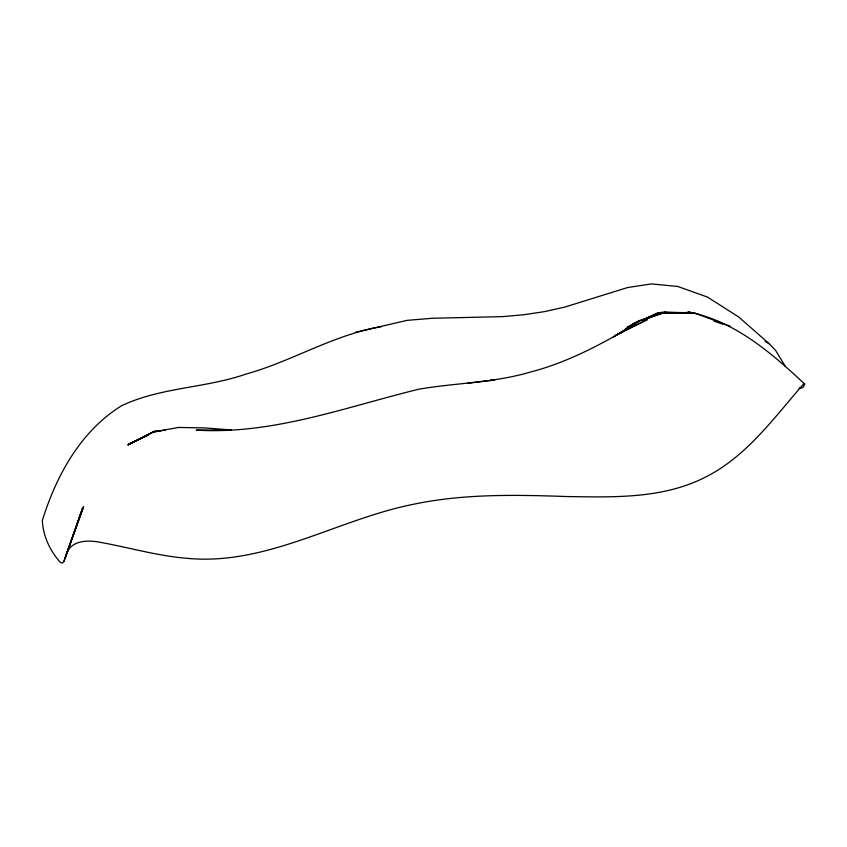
<?xml version="1.0" encoding="UTF-8"?>
<svg xmlns="http://www.w3.org/2000/svg" width="847" height="847" viewBox="0 0 847 847"><rect width="100%" height="100%" fill="white"/><g stroke="black" fill="none" stroke-linecap="round" stroke-linejoin="round"><path stroke-width="1.27" d="M688.24 311.982L690.686 312.85L688.24 311.982C734.317 320.759 771.405 352.85 804.65 384.051L803.507 386.814L801.558 388.064L798.986 388.106M63.917 561.423L82.466 508.348L63.917 561.423L62.498 563.075L60.349 562.397C50.079 550.974 42.975 535.907 42.35 520.45C56.304 475.633 80.634 431.007 121.65 405.713C160.676 387.217 205.207 388.222 245.715 374.162C292.077 361.351 333.75 334.565 381.51 326.656M66.627 553.843L65.113 558.12L83.641 506.495L66.627 553.843C70.746 541.074 85.759 540.09 97.003 541.752C126.701 546.834 155.742 555.632 185.864 558.205C266.286 566.442 337.307 519.232 413.971 504.177C464.272 493.642 515.865 494.786 566.929 496.543C612.307 497.2 660.057 498.904 702.025 478.809C745.159 458.492 772.983 418.937 803.401 384.199L804.65 384.051M623.339 331.601L627.881 326.857L634.858 323.607L627.881 326.857M626.526 329.451L630.232 325.756L639.22 320.621L665.668 312.098L694.678 313.009L730.019 326.169M625.562 330.171L630.232 325.756L634.996 323.713M629.903 326.942L633.725 323.459L661.242 312.458L665.668 312.098L646.007 319.086M625.774 329.875L633.725 323.459L638.638 321.712M612.889 337.35L639.22 320.621L635.049 323.776M620.703 333.199L624.927 330.266L647.256 319.69L614.954 335.783L624.927 330.266C595.197 347.566 564.218 363.225 530.783 371.96C494.288 382.812 455.993 382.833 418.714 389.218C345.502 407.1 272.988 434.765 196.303 430.138L231.485 429.842M641.793 320.399L658.024 312.861L691.141 312.522L658.024 312.861L641.814 320.388M148.045 435.284L128.289 444.347L155.033 431.229L165.525 430.223M645.732 319.107L661.242 312.458L694.678 313.009M355.486 332.299L407.089 320.367L432.394 318.26L502.716 316.63L524.134 314.703L544.78 311.569L564.949 307.038L627.691 287.525L651.407 283.925L677.706 286.445L707.478 297.075L738.637 316.958L769.298 343.818L775.577 350.383L785.487 366.603M489.937 380.589L494.902 379.901L467.502 383.278M160.485 431.134L152.682 432.034L127.802 445.088L155.033 431.229L152.682 432.034L178.675 427.449L204.561 427.915L228.881 429.747L218.642 429.905L221.226 429.958M714.085 321.129L722.703 324.179M765.116 341.33L769.298 343.818"/></g></svg>
